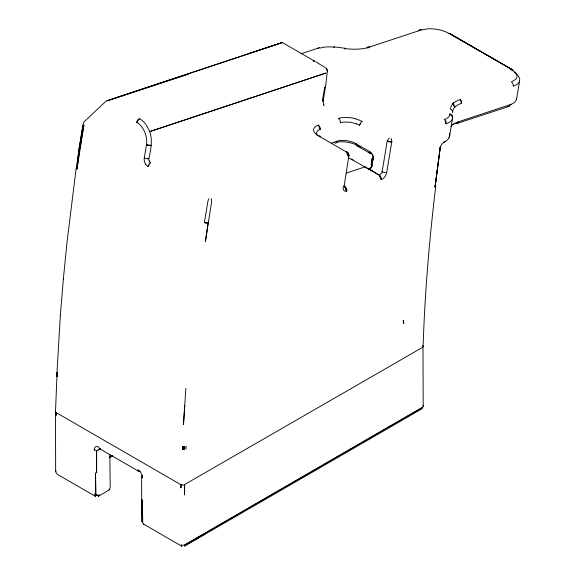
<?xml version="1.0" encoding="UTF-8"?>
<svg xmlns="http://www.w3.org/2000/svg" width="575" height="575" viewBox="0 0 575 575"><rect width="100%" height="100%" fill="white"/><g stroke="black" fill="none" stroke-linecap="round" stroke-linejoin="round"><path stroke-width="0.86" d="M181.793 546.192A3.249 1.473 -69.1 0 1 181.513 545.962L181.204 544.805L182.376 545.179A2.681 1.574 -1.4 0 0 183.669 545.158A2.638 1.574 -1.3 0 0 184.848 544.777L422.302 407.61L422.23 408.243A3.119 1.797 60.1 0 1 422 408.76L184.338 546.178L184.906 544.978L422.934 407.078A3.299 1.955 -1.5 0 0 423.2 406.611L422.984 346.258M55.768 412.368L180.945 484.732L183.705 485.07L422.151 347.616L423.049 346.653L422.891 345.575M180.96 484.725L180.917 487.916L181.118 484.818M184.676 484.718L184.532 494.938L184.496 484.811M423.114 346.344C424.817 292.783 429.381 239.337 435.757 186.135M55.488 411.973L57.069 372.643L56.939 375.195M56.954 373.563L56.968 376.366L57.09 373.8M56.788 375.985L60.353 315.265M186.005 448.982L186.135 446.308M56.774 375.583L56.903 373.024M56.824 376.115L56.932 372.909M56.889 376.244L56.997 372.765M445.05 141.507C448.256 140.156 450.462 136.85 449.513 133.285M184.74 405.375L183.49 424.508L185.869 388.405M55.408 411.621L55.502 411.233M63.365 279.004L67.016 242.24L76.188 168.152M60.346 315.38L63.372 278.897M327.362 71.12L325.795 67.872L326.622 68.576A3.306 3.292 -75.9 0 1 327.369 71.12L325.658 85.869M109.207 489.454L110.005 488.29A3.285 1.941 -1.1 0 0 110.213 487.614L109.839 454.918M149.184 160.928A3.299 2.25 71.5 0 1 148.896 158.592C150.873 149.062 153.331 138.374 148.616 129.181C146.603 124.948 143.599 121.045 139.517 118.637A3.299 1.905 -60 0 0 136.742 122.31L139.517 118.637M208.919 198.648A3.292 1.423 -66.8 0 0 208.128 200.402A3.227 1.394 -66.8 0 0 207.956 201.164L204.391 222.539L208.085 223.014L205.39 241.673L211.643 201.631L211.262 198.662M435.153 186.947L440.048 148.939L440.472 148.673A3.299 1.538 8.9 0 0 440.134 147.063M444.31 119.557A19.794 8.805 9.6 0 0 449.866 113.958A3.313 2.968 -1.6 0 1 450.965 114.274L451.202 114.411A3.27 2.918 -1.2 0 1 451.849 114.914A3.299 2.947 -2.1 0 1 452.647 117.293A23.101 10.271 9.4 0 1 446.135 123.805L445.848 121.476M440.048 148.939L434.988 187.033L440.033 148.947L439.832 147.552M77.251 164.012L77.488 162.243M77.733 160.475L79.062 150.729M78.114 158.643L79.084 151.556L77.783 160.447M76.41 167.778L79.012 149.191L78.904 149.91M77.273 164.004L77.532 162.222M422.984 346.416L422.79 346.984M452.137 124.825A35.197 15.654 9.4 0 1 455.637 123.388L458.448 121.814L510.14 104.664C512.95 103.73 516.328 101.883 516.637 98.577M80.177 143.671L79.889 145.432L80.198 143.649M81.319 136.613L81.032 138.381L81.377 136.584M81.607 134.852L81.887 133.091M82.175 131.323L82.462 129.562M82.75 127.801L83.03 126.04L79.199 149.026M83.152 125.968L82.872 127.729L83.138 125.975M78.868 149.478L83.138 123.841L83.892 122.037L105.843 101.329M81.672 134.816L81.966 133.048M82.261 131.28L82.556 129.512M145.576 164.112L144.85 162.667A6.598 4.55 71.5 0 1 144.253 157.996L146.481 144.756A17.379 11.867 71.7 0 0 145.425 133.846L143.757 129.907A17.379 11.867 71.5 0 0 136.742 122.338M322.367 101.02L324.573 87.774A3.299 1.466 9.4 0 0 325.5 86.839L323.301 100.086A3.299 1.466 9.5 0 1 322.374 101.02L323.301 100.086M344.13 186.041L349.054 154.862A3.112 1.402 9 0 0 348.572 154.359M371.802 165.305L370.516 168.382L372.104 166.254L373.139 157.694A3.299 2.25 71.6 0 0 371.874 153.884A3.306 2.257 71.3 0 0 371.285 153.446L368.956 152.08M391.604 139.761L391.151 138.791A3.299 2.257 71.6 0 1 391.604 139.768L391.798 141.838L386.723 172.356A6.605 3.809 -60 0 1 384.352 177.359A6.598 3.809 -60 0 1 381.189 179.695L379.342 175.433L381.829 172.752A3.292 1.905 -60 0 0 382.109 171.76L387.234 140.99L389.196 137.971M449.521 136.562L452.597 118.105M516.508 99.417L519.656 80.586M356.536 123.848A13.642 6.059 9.4 0 1 359.361 125.185L361.359 121.914A3.299 1.905 -60 0 1 362.128 121.512M344.748 49.163L345.036 48.243L345.108 48.602A35.197 15.654 9.5 0 0 367.626 47.689L421.302 29.936L428.397 28.779A19.794 8.841 9.4 0 1 449.039 33.458M95.328 496.275L57.284 474.31L55.761 472.097L56.041 470.86M333.982 47.38L334.197 46.855L345.036 48.243M184.74 545.718L206.54 533.104M281.635 42.737L248.199 53.784M55.473 411.319L55.667 471.593M349.219 155.48L348.299 156.278M422.92 346.912L422.567 347.271M109.027 490.015L98.296 496.39M142.341 520.555L142.097 521.755L143.24 523.732A3.306 1.912 -60 0 0 143.851 524.271M145.561 164.076A6.62 4.528 71.5 0 0 147.969 166.527L149.356 164.694M359.361 125.185L360.741 123.345M324.573 87.774L325.5 86.839M106.49 100.934L282.275 42.6L281.707 42.672M98.555 496.29L99.288 494.752L98.354 495.154A3.299 1.898 -1.6 0 1 97.527 495.298M371.745 164.062L371.292 165.241A3.285 1.473 8.9 0 0 371.68 165.701L372.154 166.017M100.424 448.809L98.469 450.11A3.299 1.905 0.2 0 1 96.686 450.462L96.622 472.988L96.413 450.455A3.299 1.905 0.2 0 1 94.192 449.887M109.43 457.233L111.766 455.889M109.466 456.809L111.794 455.465M109.458 457.039L111.787 455.695M112.535 455.486L109.329 457.599L112.592 455.759M100.445 448.637L98.893 449.693L100.424 448.845M368.201 47.876L369.61 47.092A3.299 2.257 71.6 0 0 368.446 46.805A3.299 2.264 72.3 0 0 366.994 47.998M371.63 167.44L368.927 168.576L366.57 167.914L351.512 159.368A3.299 1.905 -60 0 1 352.863 159.562L352.985 159.685A3.299 1.905 -60 0 1 353.244 160.173M460.927 100.388L461.179 100.898A3.299 2.25 71.8 0 1 461.517 103.349C457.456 104.672 452.525 107.503 452.525 112.348A3.306 2.947 -1.6 0 0 450.577 109.214A34.342 15.273 9.4 0 1 460.273 99.54A3.299 2.235 71.3 0 1 460.913 100.402M373.139 157.694L372.269 158.326L371.22 164.572L372.269 158.326L372.356 159.067A3.299 1.495 8.8 0 0 373.153 159.807M108.61 100.798L108.201 100.603L188.507 74.197M106.648 100.812L282.26 42.536M301.034 53.791L319.046 47.811M331.358 143.153L337.209 141.213A3.299 2.257 71.9 0 1 335.009 143.031A3.277 2.243 71.4 0 1 334.6 142.873M455.63 123.381A3.299 2.25 71.3 0 0 456.413 123.661L508.933 106.411M346.279 173.118L364.723 166.994A3.299 1.905 -60 0 1 365.218 166.901L365.664 166.951A3.299 1.905 -60 0 1 366.239 167.368L366.455 167.799A3.299 1.905 -60 0 1 366.534 168.137M457.053 123.625L457.657 123.323A3.299 2.25 71.3 0 0 458.038 122.906L458.246 122.525A3.306 2.257 71.9 0 0 458.448 121.814A31.898 14.181 9.5 0 0 450.893 126.558M344.252 186.932L344.396 186.94A3.313 1.912 -60 0 0 344.971 186.846L345.158 186.968A3.306 2.264 71.7 0 1 345.704 187.436A3.263 2.207 71.2 0 1 346.013 187.853A3.306 2.264 71.7 0 1 346.826 191.108L346.445 191.209A6.598 3.809 -60 0 1 343.225 186.789A3.299 1.466 9.5 0 0 344.123 185.675M450.606 34.004L450.462 33.796A3.306 1.912 -60 0 0 449.909 33.429L449.535 33.379A3.306 1.912 -60 0 0 448.989 33.479L511.441 69.223A3.299 1.905 -60 0 1 512.9 70.969M97.534 495.319L95.565 495.197A3.321 1.962 -1.2 0 1 94.623 494.823L94.868 495.808A3.306 1.912 -60 0 0 95.479 496.347M340.795 140.494L347.257 140.702L353.467 142.312L370.667 152.167A6.598 4.485 71.4 0 1 373.175 159.785M94.623 494.816L96.959 494.787M314.439 61.072L313.224 60.986L314.439 61.072L282.986 42.909M151.096 145.346L146.481 144.756L146.92 144.979M147.351 158.398L148.889 158.599A3.299 1.43 9.8 0 1 145.001 158.305A3.285 1.438 9.8 0 1 144.311 157.996M356.536 123.848L350.333 122.238L343.864 122.029A13.642 6.059 9.4 0 0 340.285 122.748M204.391 222.539L204.908 222.784A2.645 1.179 9.5 0 0 207.762 223.1M382.109 171.76L382.749 172.069A3.299 1.466 9.4 0 0 386.716 172.349M360.41 147.15L358.081 145.806A3.299 1.905 -60 0 1 356.421 145.18L356.327 144.943A3.299 1.905 -60 0 1 356.284 143.657M356.859 145.712L370.12 153.367M317.242 135.456L316.372 132.998L317.673 130.726A13.642 6.059 9.4 0 1 320.21 129.404L318.363 125.142A16.941 7.533 9.5 0 0 318.622 135.944L346.617 152.123A3.27 2.25 71.7 0 1 347.789 153.453L348.493 156.206L348.249 154.172A3.299 1.905 -60 0 0 348.277 153.223L348.162 152.749A3.299 1.905 -60 0 0 346.452 152.016L348.543 154.366M99.655 448.744L138.697 471.284M143.7 524.206L181.7 546.142M372.492 171.156L368.05 168.417L372.471 171.062M369.301 169.424L379.529 175.361L368.359 168.489L369.358 169.179M315.538 61.705L324.968 67.368M369.279 169.136L368.05 168.417L369.409 169.222M379.342 175.433L379.895 175.857M323.632 104.837L324.214 105.282A3.313 2.286 72.3 0 1 323.624 104.851L323.322 101.056M150.154 162.409L149.967 162.222A3.299 2.25 71.5 0 1 149.356 161.309L149.177 160.928M444.878 119.988L445.021 120.139A3.299 2.264 71.7 0 1 445.855 121.476M334.197 46.855L334.255 47.215A19.794 8.848 9.5 0 0 320.433 48.034A3.299 2.257 71.7 0 0 318.076 48.523M511.053 69.309L511.951 70.387M449.873 113.965L452.647 117.293M55.653 412.261L55.459 411.88M94.94 493.163L96.456 495.37M380.794 177.122L380.672 176.877A3.299 2.286 72 0 0 379.91 175.835M347.473 154.107L348.493 156.206L346.617 152.123L348.349 155.775M445.208 121.677L446.135 123.805M346.818 191.108L345.158 186.968L346.445 191.209L344.971 186.846M460.259 99.54L461.524 103.356M423.265 406.13L423.193 405.799A3.285 1.926 -0.5 0 0 422.905 405.361M96.011 495.283L95.493 472.88L95.565 495.197M142.751 522.582L142.291 500.113L142.478 522.352M141.694 499.014L141.63 476.402A3.299 1.912 0.7 0 1 142.384 475.245M320.21 129.404A3.299 2.257 71.7 0 0 319.865 126.953L319.412 126.141A3.306 2.228 71 0 0 318.356 125.17M340.285 122.748A3.299 2.264 71.5 0 0 338.991 118.903A3.306 2.286 72.2 0 0 338.438 118.464A16.934 7.604 9.4 0 1 355.055 118.622M78.696 155.063A2034.185 1174.445 -60 0 1 78.955 153.281M439.853 149.018A6.641 3.831 -60 0 1 442.937 143.074L443.462 142.643A8 2.523 -49.9 0 1 444.044 142.183M381.203 179.652A3.299 2.286 72 0 0 381.153 178.121A3.306 2.286 71.6 0 0 380.808 177.107M348.594 158.06A10.343 4.614 9.4 0 1 351.533 159.361M444.504 141.414A19.794 8.805 9.5 0 1 443.907 141.96M318.622 135.944A3.299 1.905 -60 0 1 320.289 136.57M421.295 29.957A3.299 2.243 70.5 0 0 420.713 29.706A3.306 2.257 70.6 0 0 419.944 29.677L419.764 29.727A3.299 2.257 71.7 0 0 419.125 30.13M354.998 118.709A16.941 7.511 9.5 0 1 362.092 121.519M336.476 142.226A16.941 7.54 9.5 0 1 357.053 145.245M449.578 135.757A3.292 2.94 -1.8 0 1 449.355 136.462M448.953 137.094A3.292 2.94 -1.8 0 1 448.78 137.281M151.067 145.331A3.299 1.438 9 0 1 146.884 144.965M508.552 106.512A3.306 2.257 70.9 0 1 507.941 106.468M510.126 104.657A3.299 2.25 72.2 0 1 508.552 106.519M444.288 119.535A3.299 2.264 71.7 0 1 444.878 119.981M514.237 72.299A23.101 10.285 9.4 0 1 513.202 86.192A3.299 2.271 71.6 0 0 512.303 82.771L511.362 81.938L515.84 79.257A19.794 8.833 9.3 0 0 511.103 69.295M147.969 166.534A3.285 1.898 -60 0 1 148.393 165.226L148.522 164.975A3.285 1.898 -60 0 1 150.729 162.876A3.313 2.25 71.3 0 1 150.161 162.394M337.173 141.191A13.635 6.088 9.6 0 1 340.767 140.465M353.338 160.576A3.299 1.905 -60 0 1 353.359 160.799M418.686 30.849A3.299 2.243 72.5 0 1 418.88 30.461M450.606 34.004A3.306 1.912 -60 0 1 450.685 34.169M444.051 142.162A8.194 2.401 -48.9 0 1 444.533 141.824M444.489 141.924A8.143 2.207 -47.7 0 1 445.021 141.572M109.2 489.447A3.436 1.977 60.4 0 1 109.02 490.015M94.243 449.916A6.62 3.838 60.2 0 1 94.501 448.277A6.605 3.86 60.7 0 1 98.907 447.142A3.299 1.905 -60 0 0 100.668 448.795M140.092 471.191A3.299 1.905 -60 0 1 137.95 469.725A6.605 3.795 60.5 0 1 142.557 477.811M142.571 477.839A3.299 1.912 -0.3 0 1 141.63 476.56M56.177 412.685L56.163 415.251L56.177 412.685M325.917 73.047L149.615 131.632L325.917 73.047M184.474 446.753L184.367 449.341L184.474 446.753M184.697 446.732L184.597 449.334L184.726 446.732M183.95 446.746L183.842 449.319L183.95 446.746M184.18 446.753L184.072 449.334L184.201 446.753M57.22 373.951L57.105 376.517L57.227 373.966M182.519 446.372L182.404 448.938L182.534 446.38M182.692 446.452L182.584 449.018L182.692 446.452M182.886 446.531L182.771 449.089L182.907 446.538M183.087 446.588L182.972 449.154L183.109 446.595M183.288 446.646L183.181 449.212L183.31 446.653M57.306 374.03L57.184 376.596L57.313 374.045M57.435 374.138L57.313 376.704L57.45 374.152M57.155 372.535L57.033 375.065L57.169 372.521M57.227 373.261L57.141 374.95L57.234 373.254M369.459 151.513L369.445 151.743A3.299 1.905 -60 0 0 370.257 153.439L370.415 153.489A3.299 1.905 -60 0 0 371.105 153.482L369.459 151.513M79.494 150.42L76.964 169.201L83.914 124.883L79.494 150.42M79.602 147.193L79.314 148.954L79.609 147.186M80.744 140.142L80.464 141.903L80.788 140.113M453.359 102.939L452.496 104.183L454.825 107.158L453.359 102.939M510.399 104.715L511.01 104.319L510.399 104.715M107.187 100.553L107.187 100.553M391.798 141.838L391.043 141.996A3.105 1.387 9.5 0 1 390.015 142.025L387.183 141.249L391.798 141.838M511.441 69.223L449.564 33.379L511.441 69.223M403.571 323.366L403.219 320.979L403.571 323.366M403.758 323.258L403.406 320.872L403.758 323.258M142.054 521.568L141.709 499.179L142.047 521.518"/></g></svg>
